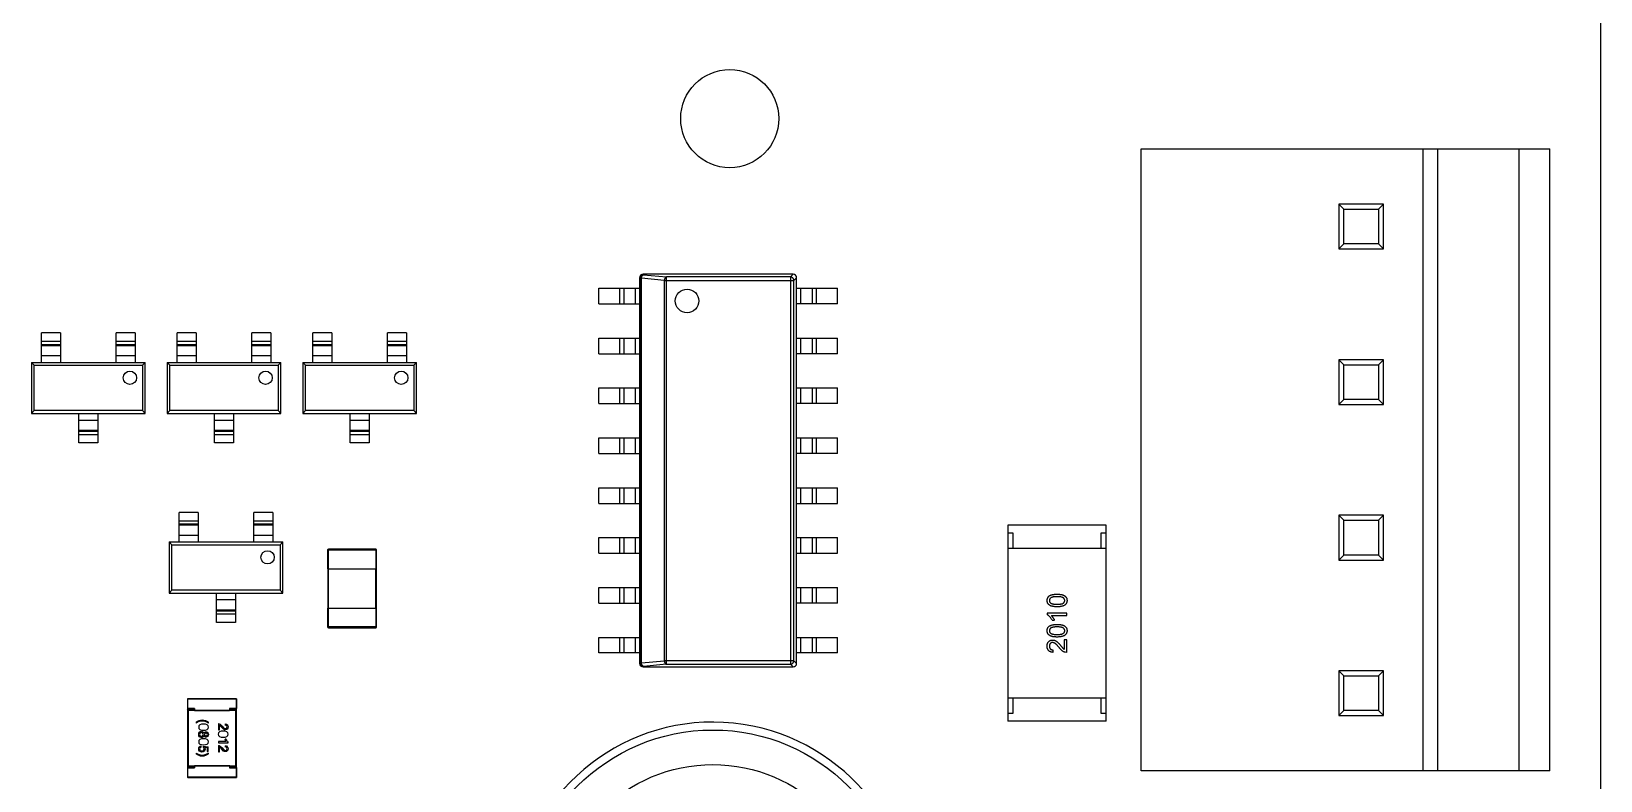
# Model space of a CAD drawing. Header units: inches. Extents: x 1.24 to 10.48, y 2 to 7.32.
# Drawn here: x 8.903 to 10.476, y 3.225 to 3.976 of the extents above; entities that cross this region are included whole.
import ezdxf

# ---------------------------------------------------------------- set-up
doc = ezdxf.new("R2010")
doc.units = ezdxf.units.IN
doc.header["$LTSCALE"] = 0.605
doc.header["$MEASUREMENT"] = 0
doc.layers.get('0').update_dxf_attribs({"linetype": 'CONTINUOUS'})

msp = doc.modelspace()

# ---------------------------------------------------------------- linework, layer by layer
at = {"color": 7, "linetype": 'Continuous'}
for p, q in [((10.4764, 7.3154), (10.4764, 2.1904)), ((10.0159, 3.8581), (10.4254, 3.8581)), ((10.0159, 3.2345), (10.0159, 3.8581)), ((10.2982, 3.8581), (10.2982, 3.2345)), ((10.3944, 3.8581), (10.3944, 3.2345)), ((10.4254, 3.2345), (10.4254, 3.8581)), ((10.2588, 3.8026), (10.214, 3.8026)), ((10.214, 3.8026), (10.219, 3.7976)), ((10.214, 3.8026), (10.214, 3.7577)), ((10.219, 3.7976), (10.2538, 3.7976)), ((10.219, 3.7627), (10.219, 3.7976)), ((10.2538, 3.7976), (10.2588, 3.8026)), ((10.2538, 3.7976), (10.2538, 3.7627)), ((10.2588, 3.7577), (10.2588, 3.8026)), ((10.214, 3.7577), (10.219, 3.7627)), ((10.2538, 3.7627), (10.219, 3.7627)), ((10.2538, 3.7627), (10.2588, 3.7577)), ((10.214, 3.7577), (10.2588, 3.7577)), ((9.513, 3.7289), (9.513, 3.3423)), ((9.6669, 3.7324), (9.5165, 3.7324)), ((9.6704, 3.3423), (9.6704, 3.7289)), ((9.472, 3.7184), (9.513, 3.7184)), ((9.472, 3.7027), (9.472, 3.7184)), ((9.4972, 3.7184), (9.4972, 3.7027)), ((9.6704, 3.7184), (9.7114, 3.7184)), ((9.6862, 3.7027), (9.6862, 3.7184)), ((9.7114, 3.7027), (9.7114, 3.7184)), ((9.472, 3.7027), (9.513, 3.7027)), ((9.7114, 3.7027), (9.6704, 3.7027)), ((8.9324, 3.6735), (8.9135, 3.6735)), ((8.9135, 3.644), (8.9135, 3.6735)), ((8.9324, 3.6735), (8.9324, 3.644)), ((9.0072, 3.6735), (8.9883, 3.6735)), ((8.9883, 3.644), (8.9883, 3.6735)), ((9.0072, 3.6735), (9.0072, 3.644)), ((9.0684, 3.6735), (9.0495, 3.6735)), ((9.0495, 3.644), (9.0495, 3.6735)), ((9.0684, 3.6735), (9.0684, 3.644)), ((9.1432, 3.6735), (9.1243, 3.6735)), ((9.1243, 3.644), (9.1243, 3.6735)), ((9.1432, 3.6735), (9.1432, 3.644)), ((9.2044, 3.6735), (9.1855, 3.6735)), ((9.1855, 3.644), (9.1855, 3.6735)), ((9.2044, 3.6735), (9.2044, 3.644)), ((9.2792, 3.6735), (9.2603, 3.6735)), ((9.2603, 3.644), (9.2603, 3.6735)), ((9.2792, 3.6735), (9.2792, 3.644)), ((9.472, 3.6684), (9.513, 3.6684)), ((9.472, 3.6527), (9.472, 3.6684)), ((9.4972, 3.6684), (9.4972, 3.6527)), ((9.6704, 3.6684), (9.7114, 3.6684)), ((9.6862, 3.6527), (9.6862, 3.6684)), ((9.7114, 3.6527), (9.7114, 3.6684)), ((9.472, 3.6527), (9.513, 3.6527)), ((9.7114, 3.6527), (9.6704, 3.6527)), ((8.9033, 3.644), (9.0175, 3.644)), ((8.9033, 3.644), (8.9062, 3.6411)), ((8.9033, 3.644), (8.9033, 3.5928)), ((8.9062, 3.6411), (9.0146, 3.6411)), ((8.9062, 3.5957), (8.9062, 3.6411)), ((9.0146, 3.6411), (9.0175, 3.644)), ((9.0146, 3.6411), (9.0146, 3.5957)), ((9.0175, 3.5928), (9.0175, 3.644)), ((9.0393, 3.644), (9.1535, 3.644)), ((9.0393, 3.644), (9.0422, 3.6411)), ((9.0393, 3.644), (9.0393, 3.5928)), ((9.0422, 3.6411), (9.1506, 3.6411)), ((9.0422, 3.5957), (9.0422, 3.6411)), ((9.1506, 3.6411), (9.1535, 3.644)), ((9.1506, 3.6411), (9.1506, 3.5957)), ((9.1535, 3.5928), (9.1535, 3.644)), ((9.1753, 3.644), (9.2895, 3.644)), ((9.1753, 3.644), (9.1782, 3.6411)), ((9.1753, 3.644), (9.1753, 3.5928)), ((9.1782, 3.6411), (9.2866, 3.6411)), ((9.1782, 3.5957), (9.1782, 3.6411)), ((9.2866, 3.6411), (9.2895, 3.644)), ((9.2866, 3.6411), (9.2866, 3.5957)), ((9.2895, 3.5928), (9.2895, 3.644)), ((10.2588, 3.6467), (10.214, 3.6467)), ((10.219, 3.6417), (10.214, 3.6467)), ((10.214, 3.6467), (10.214, 3.6018)), ((10.219, 3.6417), (10.2538, 3.6417)), ((10.219, 3.6068), (10.219, 3.6417)), ((10.2588, 3.6467), (10.2538, 3.6417)), ((10.2538, 3.6417), (10.2538, 3.6068)), ((10.2588, 3.6018), (10.2588, 3.6467)), ((9.472, 3.6184), (9.513, 3.6184)), ((9.472, 3.6027), (9.472, 3.6184)), ((9.4972, 3.6184), (9.4972, 3.6027)), ((9.6704, 3.6184), (9.7114, 3.6184)), ((9.6862, 3.6027), (9.6862, 3.6184)), ((9.7114, 3.6027), (9.7114, 3.6184)), ((9.472, 3.6027), (9.513, 3.6027)), ((9.7114, 3.6027), (9.6704, 3.6027)), ((10.219, 3.6068), (10.214, 3.6018)), ((10.2538, 3.6068), (10.219, 3.6068)), ((10.2588, 3.6018), (10.2538, 3.6068)), ((8.9033, 3.5928), (8.9062, 3.5957)), ((8.9033, 3.5928), (9.0175, 3.5928)), ((9.0146, 3.5957), (8.9062, 3.5957)), ((8.9509, 3.5633), (8.9509, 3.5928)), ((8.9698, 3.5928), (8.9698, 3.5633)), ((9.0146, 3.5957), (9.0175, 3.5928)), ((9.0393, 3.5928), (9.0422, 3.5957)), ((9.0393, 3.5928), (9.1535, 3.5928)), ((9.1506, 3.5957), (9.0422, 3.5957)), ((9.0869, 3.5633), (9.0869, 3.5928)), ((9.1058, 3.5928), (9.1058, 3.5633)), ((9.1506, 3.5957), (9.1535, 3.5928)), ((9.1753, 3.5928), (9.1782, 3.5957)), ((9.1753, 3.5928), (9.2895, 3.5928)), ((9.2866, 3.5957), (9.1782, 3.5957)), ((9.2229, 3.5633), (9.2229, 3.5928)), ((9.2418, 3.5928), (9.2418, 3.5633)), ((9.2866, 3.5957), (9.2895, 3.5928)), ((10.214, 3.6018), (10.2588, 3.6018)), ((8.9698, 3.5633), (8.9509, 3.5633)), ((9.1058, 3.5633), (9.0869, 3.5633)), ((9.2418, 3.5633), (9.2229, 3.5633)), ((9.472, 3.5684), (9.513, 3.5684)), ((9.472, 3.5527), (9.472, 3.5684)), ((9.4972, 3.5684), (9.4972, 3.5527)), ((9.6704, 3.5684), (9.7114, 3.5684)), ((9.6862, 3.5527), (9.6862, 3.5684)), ((9.7114, 3.5527), (9.7114, 3.5684)), ((9.472, 3.5527), (9.513, 3.5527)), ((9.7114, 3.5527), (9.6704, 3.5527)), ((9.472, 3.5184), (9.513, 3.5184)), ((9.472, 3.5027), (9.472, 3.5184)), ((9.4972, 3.5184), (9.4972, 3.5027)), ((9.6704, 3.5184), (9.7114, 3.5184)), ((9.6862, 3.5027), (9.6862, 3.5184)), ((9.7114, 3.5027), (9.7114, 3.5184)), ((9.0704, 3.4935), (9.0515, 3.4935)), ((9.0515, 3.464), (9.0515, 3.4935)), ((9.0704, 3.4935), (9.0704, 3.464)), ((9.1452, 3.4935), (9.1263, 3.4935)), ((9.1263, 3.464), (9.1263, 3.4935)), ((9.1452, 3.4935), (9.1452, 3.464)), ((9.472, 3.5027), (9.513, 3.5027)), ((9.6704, 3.5027), (9.7114, 3.5027)), ((9.9806, 3.481), (9.8822, 3.481)), ((9.8822, 3.481), (9.8822, 3.2842)), ((9.9806, 3.2842), (9.9806, 3.481)), ((10.2588, 3.4908), (10.214, 3.4908)), ((10.219, 3.4858), (10.214, 3.4908)), ((10.214, 3.4908), (10.214, 3.4459)), ((10.219, 3.4858), (10.2538, 3.4858)), ((10.219, 3.4509), (10.219, 3.4858)), ((10.2588, 3.4908), (10.2538, 3.4858)), ((10.2538, 3.4858), (10.2538, 3.4509)), ((10.2588, 3.4459), (10.2588, 3.4908)), ((9.0413, 3.464), (9.1555, 3.464)), ((9.0413, 3.464), (9.0442, 3.4611)), ((9.0413, 3.464), (9.0413, 3.4128)), ((9.0442, 3.4611), (9.1526, 3.4611)), ((9.0442, 3.4157), (9.0442, 3.4611)), ((9.1526, 3.4611), (9.1555, 3.464)), ((9.1526, 3.4611), (9.1526, 3.4157)), ((9.1555, 3.4128), (9.1555, 3.464)), ((9.472, 3.4684), (9.513, 3.4684)), ((9.472, 3.4527), (9.472, 3.4684)), ((9.4972, 3.4684), (9.4972, 3.4527)), ((9.6704, 3.4684), (9.7114, 3.4684)), ((9.6862, 3.4527), (9.6862, 3.4684)), ((9.7114, 3.4527), (9.7114, 3.4684)), ((9.8822, 3.4732), (9.8871, 3.4732)), ((9.8871, 3.4732), (9.8871, 3.4574)), ((9.9757, 3.4732), (9.9806, 3.4732)), ((9.9757, 3.4574), (9.9757, 3.4732)), ((9.2002, 3.456), (9.2002, 3.4371)), ((9.2486, 3.4568), (9.201, 3.4568)), ((9.2494, 3.4371), (9.2494, 3.456)), ((9.472, 3.4527), (9.513, 3.4527)), ((9.6704, 3.4527), (9.7114, 3.4527)), ((9.9806, 3.4574), (9.8822, 3.4574)), ((10.219, 3.4509), (10.214, 3.4459)), ((10.214, 3.4459), (10.2588, 3.4459)), ((10.2538, 3.4509), (10.219, 3.4509)), ((10.2588, 3.4459), (10.2538, 3.4509)), ((9.2002, 3.4371), (9.2494, 3.4371)), ((9.2004, 3.4371), (9.2004, 3.3977)), ((9.2492, 3.3977), (9.2492, 3.4371)), ((9.0413, 3.4128), (9.0442, 3.4157)), ((9.1526, 3.4157), (9.0442, 3.4157)), ((9.1526, 3.4157), (9.1555, 3.4128)), ((9.472, 3.4184), (9.513, 3.4184)), ((9.472, 3.4027), (9.472, 3.4184)), ((9.4972, 3.4184), (9.4972, 3.4027)), ((9.6704, 3.4184), (9.7114, 3.4184)), ((9.6862, 3.4027), (9.6862, 3.4184)), ((9.7114, 3.4027), (9.7114, 3.4184)), ((9.0413, 3.4128), (9.1555, 3.4128)), ((9.0889, 3.3833), (9.0889, 3.4128)), ((9.1078, 3.4128), (9.1078, 3.3833)), ((9.472, 3.4027), (9.513, 3.4027)), ((9.7114, 3.4027), (9.6704, 3.4027)), ((9.1078, 3.3833), (9.0889, 3.3833)), ((9.2002, 3.3977), (9.2494, 3.3977)), ((9.2002, 3.3977), (9.2002, 3.3788)), ((9.2494, 3.3788), (9.2494, 3.3977)), ((9.9412, 3.3927), (9.9215, 3.3927)), ((9.9215, 3.3927), (9.9215, 3.3911)), ((9.9259, 3.3902), (9.9412, 3.3902)), ((9.9265, 3.3856), (9.9288, 3.3856)), ((9.9412, 3.3902), (9.9412, 3.3927)), ((9.201, 3.378), (9.2486, 3.378)), ((9.472, 3.3684), (9.513, 3.3684)), ((9.472, 3.3527), (9.472, 3.3684)), ((9.4972, 3.3684), (9.4972, 3.3527)), ((9.6704, 3.3684), (9.7114, 3.3684)), ((9.6862, 3.3527), (9.6862, 3.3684)), ((9.7114, 3.3527), (9.7114, 3.3684)), ((9.513, 3.3527), (9.472, 3.3527)), ((9.7114, 3.3527), (9.6704, 3.3527)), ((9.9273, 3.3559), (9.9271, 3.3533)), ((9.9412, 3.366), (9.9387, 3.366)), ((9.9387, 3.366), (9.9387, 3.3563)), ((9.9412, 3.3531), (9.9395, 3.3534)), ((9.9412, 3.3531), (9.9412, 3.366)), ((9.5165, 3.3387), (9.6669, 3.3387)), ((10.2588, 3.3349), (10.214, 3.3349)), ((10.219, 3.3299), (10.214, 3.3349)), ((10.214, 3.3349), (10.214, 3.29)), ((10.219, 3.3299), (10.2538, 3.3299)), ((10.219, 3.295), (10.219, 3.3299)), ((10.2588, 3.3349), (10.2538, 3.3299)), ((10.2538, 3.3299), (10.2538, 3.295)), ((10.2588, 3.29), (10.2588, 3.3349)), ((9.0598, 3.3066), (9.0598, 3.2282)), ((9.1088, 3.3068), (9.06, 3.3068)), ((9.109, 3.2282), (9.109, 3.3066)), ((9.8822, 3.3078), (9.9806, 3.3078)), ((9.8871, 3.3078), (9.8871, 3.2921)), ((9.9757, 3.2921), (9.9757, 3.3078)), ((9.0667, 3.296), (9.0598, 3.296)), ((9.0606, 3.2952), (9.0598, 3.296)), ((9.06, 3.2969), (9.0667, 3.2969)), ((9.06, 3.296), (9.06, 3.2969)), ((9.1082, 3.2952), (9.0606, 3.2952)), ((9.0606, 3.2952), (9.0606, 3.2397)), ((9.0667, 3.2969), (9.0669, 3.2971)), ((9.0667, 3.2969), (9.0667, 3.2953)), ((9.0669, 3.2952), (9.1019, 3.2952)), ((9.1021, 3.2969), (9.1019, 3.2971)), ((9.1021, 3.2969), (9.1088, 3.2969)), ((9.1021, 3.2953), (9.1021, 3.2969)), ((9.109, 3.296), (9.1021, 3.296)), ((9.1082, 3.2952), (9.109, 3.296)), ((9.1082, 3.2397), (9.1082, 3.2952)), ((9.1088, 3.296), (9.1088, 3.2969)), ((9.8871, 3.2921), (9.8822, 3.2921)), ((9.9806, 3.2921), (9.9757, 3.2921)), ((10.219, 3.295), (10.214, 3.29)), ((10.214, 3.29), (10.2588, 3.29)), ((10.2538, 3.295), (10.219, 3.295)), ((10.2588, 3.29), (10.2538, 3.295)), ((9.0684, 3.2833), (9.0684, 3.2825)), ((9.0756, 3.2711), (9.0747, 3.2725)), ((9.0807, 3.2825), (9.0807, 3.2833)), ((9.0908, 3.2819), (9.0908, 3.2756)), ((9.0908, 3.2756), (9.0919, 3.2756)), ((9.0919, 3.2756), (9.0919, 3.2802)), ((9.0925, 3.2813), (9.0944, 3.2794)), ((9.0959, 3.2762), (9.0938, 3.2785)), ((9.0944, 3.2794), (9.0962, 3.2774)), ((9.0977, 3.2816), (9.0977, 3.2804)), ((9.9806, 3.2842), (9.8822, 3.2842)), ((9.0736, 3.2583), (9.0736, 3.2596)), ((9.0747, 3.2697), (9.0756, 3.2711)), ((9.0756, 3.2592), (9.0805, 3.2588)), ((9.0756, 3.2592), (9.0756, 3.2583)), ((9.0794, 3.2578), (9.0768, 3.258)), ((9.0794, 3.2578), (9.0794, 3.2538)), ((9.0805, 3.2538), (9.0805, 3.2588)), ((9.0982, 3.2639), (9.0908, 3.2639)), ((9.0908, 3.2639), (9.0908, 3.2627)), ((9.0908, 3.2627), (9.1004, 3.2627)), ((9.0908, 3.26), (9.0908, 3.2537)), ((9.0919, 3.2537), (9.0919, 3.2583)), ((9.0925, 3.2594), (9.0944, 3.2575)), ((9.0959, 3.2543), (9.0938, 3.2566)), ((9.0944, 3.2575), (9.0962, 3.2555)), ((9.0987, 3.2662), (9.0977, 3.2662)), ((9.0977, 3.2597), (9.0977, 3.2585)), ((9.1004, 3.2627), (9.1004, 3.2637)), ((9.0684, 3.2523), (9.0684, 3.2515)), ((9.0794, 3.2538), (9.0805, 3.2538)), ((9.0807, 3.2515), (9.0807, 3.2523)), ((9.0908, 3.2537), (9.0919, 3.2537)), ((9.0598, 3.2389), (9.0606, 3.2397)), ((9.0598, 3.2389), (9.0667, 3.2389)), ((9.06, 3.2379), (9.06, 3.2389)), ((9.0667, 3.2379), (9.06, 3.2379)), ((9.06, 3.228), (9.1088, 3.228)), ((9.0606, 3.2397), (9.1082, 3.2397)), ((9.0667, 3.2395), (9.0667, 3.2379)), ((9.0667, 3.2379), (9.0669, 3.2377)), ((9.1019, 3.2396), (9.0669, 3.2396)), ((9.1021, 3.2379), (9.1019, 3.2377)), ((9.1021, 3.2379), (9.1021, 3.2395)), ((9.1021, 3.2389), (9.109, 3.2389)), ((9.1088, 3.2379), (9.1021, 3.2379)), ((9.1082, 3.2397), (9.109, 3.2389)), ((9.1088, 3.2379), (9.1088, 3.2389)), ((10.4254, 3.2345), (10.0159, 3.2345))]:
    msp.add_line(p, q, dxfattribs=at)
at = {"color": 9, "linetype": 'Continuous'}
for p, q in [((10.3133, 3.2345), (10.3133, 3.8581)), ((9.5135, 3.7283), (9.513, 3.7289)), ((9.5135, 3.7283), (9.5149, 3.7283)), ((9.5135, 3.7283), (9.5135, 3.3428)), ((9.5377, 3.7261), (9.5149, 3.7283)), ((9.5149, 3.3428), (9.5149, 3.7283)), ((9.5165, 3.7324), (9.517, 3.7318)), ((9.517, 3.7318), (9.5399, 3.7297)), ((9.6642, 3.7297), (9.5399, 3.7297)), ((9.5399, 3.3415), (9.5399, 3.7297)), ((9.6642, 3.7297), (9.6669, 3.7324)), ((9.6642, 3.7297), (9.6642, 3.3415)), ((9.6704, 3.7289), (9.6677, 3.7261)), ((9.4933, 3.7027), (9.4933, 3.7184)), ((9.509, 3.7027), (9.509, 3.7184)), ((9.5377, 3.7261), (9.6677, 3.7261)), ((9.5377, 3.7261), (9.5377, 3.345)), ((9.6677, 3.345), (9.6677, 3.7261)), ((9.6744, 3.7184), (9.6744, 3.7027)), ((9.6901, 3.7184), (9.6901, 3.7027)), ((9.4933, 3.6527), (9.4933, 3.6684)), ((9.509, 3.6527), (9.509, 3.6684)), ((9.6744, 3.6684), (9.6744, 3.6527)), ((9.6901, 3.6684), (9.6901, 3.6527)), ((8.9135, 3.6653), (8.9324, 3.6653)), ((8.9324, 3.6617), (8.9135, 3.6617)), ((8.9324, 3.6607), (8.9135, 3.6607)), ((8.9135, 3.6509), (8.9324, 3.6509)), ((8.9883, 3.6653), (9.0072, 3.6653)), ((9.0072, 3.6617), (8.9883, 3.6617)), ((9.0072, 3.6607), (8.9883, 3.6607)), ((8.9883, 3.6509), (9.0072, 3.6509)), ((9.0495, 3.6653), (9.0684, 3.6653)), ((9.0684, 3.6617), (9.0495, 3.6617)), ((9.0684, 3.6607), (9.0495, 3.6607)), ((9.0495, 3.6509), (9.0684, 3.6509)), ((9.1243, 3.6653), (9.1432, 3.6653)), ((9.1432, 3.6617), (9.1243, 3.6617)), ((9.1432, 3.6607), (9.1243, 3.6607)), ((9.1243, 3.6509), (9.1432, 3.6509)), ((9.1855, 3.6653), (9.2044, 3.6653)), ((9.2044, 3.6617), (9.1855, 3.6617)), ((9.2044, 3.6607), (9.1855, 3.6607)), ((9.1855, 3.6509), (9.2044, 3.6509)), ((9.2603, 3.6653), (9.2792, 3.6653)), ((9.2792, 3.6617), (9.2603, 3.6617)), ((9.2792, 3.6607), (9.2603, 3.6607)), ((9.2603, 3.6509), (9.2792, 3.6509)), ((9.4933, 3.6027), (9.4933, 3.6184)), ((9.509, 3.6027), (9.509, 3.6184)), ((9.6744, 3.6184), (9.6744, 3.6027)), ((9.6901, 3.6184), (9.6901, 3.6027)), ((8.9698, 3.5859), (8.9509, 3.5859)), ((8.9509, 3.5761), (8.9698, 3.5761)), ((8.9509, 3.5751), (8.9698, 3.5751)), ((8.9698, 3.5715), (8.9509, 3.5715)), ((9.1058, 3.5859), (9.0869, 3.5859)), ((9.0869, 3.5761), (9.1058, 3.5761)), ((9.0869, 3.5751), (9.1058, 3.5751)), ((9.1058, 3.5715), (9.0869, 3.5715)), ((9.2418, 3.5859), (9.2229, 3.5859)), ((9.2229, 3.5761), (9.2418, 3.5761)), ((9.2229, 3.5751), (9.2418, 3.5751)), ((9.2418, 3.5715), (9.2229, 3.5715)), ((9.4933, 3.5527), (9.4933, 3.5684)), ((9.509, 3.5527), (9.509, 3.5684)), ((9.6744, 3.5684), (9.6744, 3.5527)), ((9.6901, 3.5684), (9.6901, 3.5527)), ((9.4933, 3.5027), (9.4933, 3.5184)), ((9.509, 3.5027), (9.509, 3.5184)), ((9.6744, 3.5184), (9.6744, 3.5027)), ((9.6901, 3.5184), (9.6901, 3.5027)), ((9.0515, 3.4853), (9.0704, 3.4853)), ((9.0704, 3.4817), (9.0515, 3.4817)), ((9.0704, 3.4807), (9.0515, 3.4807)), ((9.1263, 3.4853), (9.1452, 3.4853)), ((9.1452, 3.4817), (9.1263, 3.4817)), ((9.1452, 3.4807), (9.1263, 3.4807)), ((9.0515, 3.4709), (9.0704, 3.4709)), ((9.1263, 3.4709), (9.1452, 3.4709)), ((9.4933, 3.4527), (9.4933, 3.4684)), ((9.509, 3.4527), (9.509, 3.4684)), ((9.6744, 3.4684), (9.6744, 3.4527)), ((9.6901, 3.4684), (9.6901, 3.4527)), ((9.2002, 3.456), (9.2494, 3.456)), ((9.201, 3.4371), (9.201, 3.4568)), ((9.2486, 3.4568), (9.2486, 3.4371)), ((9.2012, 3.3977), (9.2012, 3.4371)), ((9.2484, 3.4371), (9.2484, 3.3977)), ((9.4933, 3.4027), (9.4933, 3.4184)), ((9.509, 3.4027), (9.509, 3.4184)), ((9.6744, 3.4184), (9.6744, 3.4027)), ((9.6901, 3.4184), (9.6901, 3.4027)), ((9.1078, 3.4059), (9.0889, 3.4059)), ((9.0889, 3.3961), (9.1078, 3.3961)), ((9.0889, 3.3951), (9.1078, 3.3951)), ((9.1078, 3.3915), (9.0889, 3.3915)), ((9.201, 3.378), (9.201, 3.3977)), ((9.2486, 3.3977), (9.2486, 3.378)), ((9.2494, 3.3788), (9.2002, 3.3788)), ((9.4933, 3.3527), (9.4933, 3.3684)), ((9.509, 3.3527), (9.509, 3.3684)), ((9.6744, 3.3684), (9.6744, 3.3527)), ((9.6901, 3.3684), (9.6901, 3.3527)), ((9.513, 3.3422), (9.5135, 3.3428)), ((9.5149, 3.3428), (9.5135, 3.3428)), ((9.5149, 3.3428), (9.5377, 3.345)), ((9.517, 3.3393), (9.5165, 3.3387)), ((9.5399, 3.3415), (9.517, 3.3393)), ((9.6677, 3.345), (9.5377, 3.345)), ((9.5399, 3.3415), (9.6642, 3.3415)), ((9.6669, 3.3387), (9.6642, 3.3415)), ((9.6677, 3.345), (9.6704, 3.3422)), ((9.0598, 3.3066), (9.109, 3.3066)), ((9.06, 3.2969), (9.06, 3.3068)), ((9.1088, 3.3068), (9.1088, 3.2969)), ((9.0669, 3.2971), (9.0598, 3.2971)), ((9.0669, 3.2952), (9.0669, 3.2971)), ((9.109, 3.2971), (9.1019, 3.2971)), ((9.1019, 3.2971), (9.1019, 3.2952)), ((9.0598, 3.2377), (9.0669, 3.2377)), ((9.109, 3.2282), (9.0598, 3.2282)), ((9.06, 3.228), (9.06, 3.2379)), ((9.0669, 3.2377), (9.0669, 3.2396)), ((9.1019, 3.2396), (9.1019, 3.2377)), ((9.1019, 3.2377), (9.109, 3.2377)), ((9.1088, 3.2379), (9.1088, 3.228))]:
    msp.add_line(p, q, dxfattribs=at)
at = {"color": 7, "linetype": 'Continuous'}
for centre, radius in [((9.6034, 3.8884), 0.0492), ((9.5606, 3.7056), 0.0118), ((9.0021, 3.6286), 0.00665), ((9.1381, 3.6286), 0.00665), ((9.2741, 3.6286), 0.00665), ((9.1401, 3.4486), 0.00665), ((9.5864, 3.0834), 0.1575)]:
    msp.add_circle(centre, radius, dxfattribs=at)
at = {"color": 9, "linetype": 'Continuous'}
msp.add_circle((9.5864, 3.0834), 0.1921, dxfattribs=at)
at = {"color": 7, "linetype": 'Continuous'}
for centre, radius, start, end in [((9.5165, 3.7289), 0.00354, 90, 180), ((9.6669, 3.7289), 0.00354, 0, 90), ((9.201, 3.456), 0.000787, 90, 180), ((9.2486, 3.456), 0.000787, 0, 90), ((9.201, 3.3788), 0.000787, 180, 270), ((9.2486, 3.3788), 0.000787, 270, 0), ((9.5165, 3.3423), 0.00354, 180, 270), ((9.6669, 3.3423), 0.00354, 270, 0), ((9.06, 3.3066), 0.000197, 90, 180), ((9.1088, 3.3066), 0.000197, 0, 90), ((9.06, 3.2971), 0.000197, 180, 270), ((9.1088, 3.2971), 0.000197, 270, 0), ((9.5864, 3.0834), 0.2, 186.2337, 173.7663), ((9.06, 3.2377), 0.000197, 90, 180), ((9.06, 3.2282), 0.000197, 180, 270), ((9.1088, 3.2377), 0.000197, 0, 90), ((9.1088, 3.2282), 0.000197, 270, 0)]:
    msp.add_arc(centre, radius, start, end, dxfattribs=at)
for centre, start_param, end_param in [((9.0669, 3.2953), -3.141593, -1.570796), ((9.1019, 3.2953), -1.570796, 0), ((9.0669, 3.2395), 1.570796, 3.141593), ((9.1019, 3.2395), 0, 1.570796)]:
    msp.add_ellipse(centre, major_axis=(0.000197, 0), ratio=0.769231, start_param=start_param, end_param=end_param, dxfattribs=at)
at = {"color": 9, "linetype": 'Continuous'}
for points, knots in [([(9.517, 3.7318), (9.5169, 3.7318), (9.5168, 3.7318), (9.5165, 3.7318), (9.5163, 3.7318), (9.516, 3.7317), (9.5158, 3.7316), (9.5155, 3.7315), (9.5153, 3.7314), (9.5151, 3.7312), (9.5148, 3.731), (9.5146, 3.7308), (9.5143, 3.7305), (9.5141, 3.7303), (9.514, 3.73), (9.5139, 3.7298), (9.5138, 3.7296), (9.5137, 3.7293), (9.5136, 3.7291), (9.5136, 3.7288), (9.5135, 3.7286), (9.5135, 3.7284), (9.5135, 3.7283)], [0, 0, 0, 0, 0.062251, 0.093419, 0.124607, 0.187028, 0.249522, 0.280803, 0.312097, 0.374703, 0.437343, 0.5, 0.562657, 0.625297, 0.687903, 0.719197, 0.750478, 0.812972, 0.875393, 0.906581, 0.937749, 1, 1, 1, 1]), ([(9.5149, 3.7283), (9.5149, 3.7284), (9.5149, 3.7287), (9.5149, 3.729), (9.515, 3.7293), (9.5151, 3.7296), (9.5152, 3.7299), (9.5153, 3.7302), (9.5154, 3.7305), (9.5156, 3.7307), (9.5157, 3.7309), (9.5159, 3.7311), (9.5161, 3.7313), (9.5162, 3.7315), (9.5164, 3.7316), (9.5166, 3.7317), (9.5168, 3.7318), (9.5169, 3.7318), (9.517, 3.7318), (9.517, 3.7318)], [0, 0, 0, 0, 0.073792, 0.147445, 0.220568, 0.292785, 0.363735, 0.433082, 0.500523, 0.565794, 0.628684, 0.689041, 0.746785, 0.80192, 0.854545, 0.904865, 0.953198, 0.976765, 1, 1, 1, 1]), ([(9.5399, 3.7297), (9.5399, 3.7296), (9.5398, 3.7296), (9.5397, 3.7296), (9.5396, 3.7296), (9.5395, 3.7295), (9.5393, 3.7294), (9.5391, 3.7293), (9.5389, 3.7291), (9.5388, 3.7289), (9.5386, 3.7287), (9.5385, 3.7285), (9.5383, 3.7283), (9.5382, 3.728), (9.5381, 3.7277), (9.538, 3.7274), (9.5379, 3.7271), (9.5378, 3.7268), (9.5378, 3.7265), (9.5378, 3.7262), (9.5377, 3.7261)], [0, 0, 0, 0, 0.023234, 0.046802, 0.070758, 0.09516, 0.145479, 0.198102, 0.253236, 0.310978, 0.371334, 0.434222, 0.499491, 0.56693, 0.636275, 0.707223, 0.779438, 0.852559, 0.92621, 1, 1, 1, 1]), ([(9.6677, 3.7261), (9.6677, 3.7262), (9.6677, 3.7264), (9.6676, 3.7266), (9.6676, 3.7269), (9.6675, 3.7271), (9.6674, 3.7274), (9.6673, 3.7276), (9.6672, 3.7278), (9.6671, 3.7281), (9.6669, 3.7284), (9.6666, 3.7286), (9.6664, 3.7288), (9.6661, 3.729), (9.6659, 3.7292), (9.6657, 3.7293), (9.6654, 3.7294), (9.6652, 3.7295), (9.6649, 3.7296), (9.6647, 3.7296), (9.6644, 3.7296), (9.6643, 3.7297), (9.6642, 3.7297)], [0, 0, 0, 0, 0.062251, 0.093419, 0.124607, 0.187028, 0.249522, 0.280803, 0.312097, 0.374703, 0.437343, 0.5, 0.562657, 0.625297, 0.687903, 0.719197, 0.750478, 0.812972, 0.875393, 0.906581, 0.937749, 1, 1, 1, 1]), ([(9.5135, 3.3428), (9.5135, 3.3427), (9.5135, 3.3425), (9.5136, 3.3423), (9.5136, 3.3421), (9.5137, 3.3418), (9.5138, 3.3415), (9.5139, 3.3413), (9.514, 3.3411), (9.5141, 3.3409), (9.5143, 3.3406), (9.5146, 3.3403), (9.5148, 3.3401), (9.5151, 3.3399), (9.5153, 3.3397), (9.5155, 3.3396), (9.5158, 3.3395), (9.516, 3.3394), (9.5163, 3.3394), (9.5165, 3.3393), (9.5168, 3.3393), (9.5169, 3.3393), (9.517, 3.3393)], [0, 0, 0, 0, 0.062251, 0.093419, 0.124607, 0.187028, 0.249522, 0.280803, 0.312097, 0.374703, 0.437343, 0.5, 0.562657, 0.625297, 0.687903, 0.719198, 0.750478, 0.812973, 0.875393, 0.906581, 0.93775, 1, 1, 1, 1]), ([(9.517, 3.3393), (9.517, 3.3393), (9.5169, 3.3393), (9.5168, 3.3393), (9.5166, 3.3394), (9.5164, 3.3395), (9.5162, 3.3396), (9.5161, 3.3398), (9.5159, 3.34), (9.5157, 3.3402), (9.5156, 3.3404), (9.5154, 3.3407), (9.5153, 3.3409), (9.5152, 3.3412), (9.5151, 3.3415), (9.515, 3.3418), (9.5149, 3.3421), (9.5149, 3.3425), (9.5149, 3.3427), (9.5149, 3.3428)], [0, 0, 0, 0, 0.023235, 0.046802, 0.095135, 0.145455, 0.19808, 0.253215, 0.310959, 0.371316, 0.434206, 0.499477, 0.566918, 0.636265, 0.707215, 0.779432, 0.852555, 0.926208, 1, 1, 1, 1]), ([(9.5377, 3.345), (9.5378, 3.3449), (9.5378, 3.3447), (9.5378, 3.3443), (9.5379, 3.344), (9.538, 3.3437), (9.5381, 3.3434), (9.5382, 3.3431), (9.5383, 3.3429), (9.5385, 3.3426), (9.5386, 3.3424), (9.5388, 3.3422), (9.5389, 3.342), (9.5391, 3.3418), (9.5393, 3.3417), (9.5395, 3.3416), (9.5396, 3.3416), (9.5397, 3.3415), (9.5398, 3.3415), (9.5399, 3.3415), (9.5399, 3.3415)], [0, 0, 0, 0, 0.07379, 0.147441, 0.220562, 0.292777, 0.363725, 0.43307, 0.500509, 0.565778, 0.628666, 0.689022, 0.746764, 0.801898, 0.854521, 0.90484, 0.929242, 0.953198, 0.976766, 1, 1, 1, 1]), ([(9.6642, 3.3415), (9.6643, 3.3415), (9.6644, 3.3415), (9.6647, 3.3415), (9.6649, 3.3416), (9.6652, 3.3416), (9.6654, 3.3417), (9.6657, 3.3418), (9.6659, 3.3419), (9.6661, 3.3421), (9.6664, 3.3423), (9.6666, 3.3425), (9.6669, 3.3428), (9.6671, 3.343), (9.6672, 3.3433), (9.6673, 3.3435), (9.6674, 3.3437), (9.6675, 3.344), (9.6676, 3.3443), (9.6676, 3.3445), (9.6677, 3.3447), (9.6677, 3.3449), (9.6677, 3.345)], [0, 0, 0, 0, 0.062251, 0.093419, 0.124607, 0.187028, 0.249522, 0.280803, 0.312097, 0.374703, 0.437343, 0.5, 0.562657, 0.625297, 0.687903, 0.719197, 0.750478, 0.812972, 0.875393, 0.906581, 0.937749, 1, 1, 1, 1])]:
    msp.add_open_spline(points, degree=3, knots=knots, dxfattribs=at)
at = {"color": 7, "linetype": 'Continuous'}
for points, knots in [([(9.9215, 3.4053), (9.9215, 3.4056), (9.9216, 3.4061), (9.9217, 3.4068), (9.9219, 3.4075), (9.9222, 3.4081), (9.9225, 3.4087), (9.9229, 3.4092), (9.9234, 3.4097), (9.924, 3.4101), (9.9246, 3.4104), (9.9253, 3.4107), (9.9261, 3.411), (9.9268, 3.4112), (9.9274, 3.4113), (9.9278, 3.4114), (9.9284, 3.4115), (9.9289, 3.4115), (9.9295, 3.4116), (9.9301, 3.4116), (9.9308, 3.4116), (9.9313, 3.4116), (9.9315, 3.4116)], [0, 0, 0, 0, 0.056725, 0.111439, 0.164371, 0.21644, 0.267394, 0.317343, 0.367257, 0.418163, 0.471358, 0.52792, 0.588017, 0.652172, 0.686383, 0.72325, 0.762597, 0.804726, 0.849443, 0.896709, 0.946889, 1, 1, 1, 1]), ([(9.9315, 3.399), (9.9312, 3.399), (9.9307, 3.399), (9.9299, 3.3991), (9.9291, 3.3991), (9.9284, 3.3992), (9.9277, 3.3993), (9.9271, 3.3994), (9.9265, 3.3996), (9.9259, 3.3997), (9.9254, 3.3999), (9.9249, 3.4001), (9.9244, 3.4004), (9.924, 3.4006), (9.9236, 3.4009), (9.9232, 3.4012), (9.9229, 3.4015), (9.9226, 3.4018), (9.9224, 3.4022), (9.9221, 3.4026), (9.9219, 3.403), (9.9218, 3.4034), (9.9217, 3.4039), (9.9216, 3.4043), (9.9215, 3.4048), (9.9215, 3.4052), (9.9215, 3.4053)], [0, 0, 0, 0, 0.063113, 0.123612, 0.18097, 0.235256, 0.287095, 0.336024, 0.382374, 0.426325, 0.468201, 0.508239, 0.546617, 0.583488, 0.619002, 0.65359, 0.687163, 0.720428, 0.753235, 0.786265, 0.819508, 0.853548, 0.888311, 0.923997, 0.961351, 1, 1, 1, 1]), ([(9.9315, 3.4091), (9.9311, 3.4091), (9.9304, 3.4091), (9.9294, 3.4091), (9.9285, 3.409), (9.9277, 3.4089), (9.9269, 3.4087), (9.9263, 3.4085), (9.9258, 3.4083), (9.9253, 3.4081), (9.925, 3.4078), (9.9247, 3.4075), (9.9244, 3.4072), (9.9242, 3.4068), (9.924, 3.4065), (9.9239, 3.4061), (9.9238, 3.4057), (9.9238, 3.4054), (9.9238, 3.4053)], [0, 0, 0, 0, 0.115634, 0.221551, 0.317061, 0.403168, 0.480202, 0.547673, 0.607062, 0.658681, 0.705753, 0.75012, 0.792591, 0.833879, 0.874776, 0.915623, 0.956879, 1, 1, 1, 1]), ([(9.9238, 3.4053), (9.9238, 3.4052), (9.9238, 3.4049), (9.9239, 3.4045), (9.924, 3.4042), (9.9241, 3.4038), (9.9243, 3.4035), (9.9246, 3.4032), (9.9248, 3.4029), (9.9251, 3.4028), (9.9252, 3.4027)], [0, 0, 0, 0, 0.127665, 0.251739, 0.372753, 0.492147, 0.61407, 0.737197, 0.865607, 1, 1, 1, 1]), ([(9.9252, 3.4027), (9.9253, 3.4026), (9.9256, 3.4024), (9.9262, 3.4022), (9.9269, 3.402), (9.9276, 3.4018), (9.9285, 3.4017), (9.9294, 3.4016), (9.9304, 3.4016), (9.9311, 3.4016), (9.9315, 3.4015)], [0, 0, 0, 0, 0.083888, 0.177154, 0.282514, 0.3994, 0.529491, 0.672802, 0.829536, 1, 1, 1, 1]), ([(9.9315, 3.4116), (9.9318, 3.4116), (9.9323, 3.4116), (9.9331, 3.4116), (9.9339, 3.4115), (9.9346, 3.4115), (9.9353, 3.4114), (9.9359, 3.4113), (9.9366, 3.4111), (9.9371, 3.411), (9.9376, 3.4108), (9.9381, 3.4106), (9.9386, 3.4103), (9.939, 3.4101), (9.9394, 3.4098), (9.9398, 3.4095), (9.9401, 3.4092), (9.9404, 3.4089), (9.9406, 3.4085), (9.9409, 3.4081), (9.9411, 3.4077), (9.9412, 3.4073), (9.9413, 3.4068), (9.9414, 3.4063), (9.9415, 3.4058), (9.9415, 3.4055), (9.9415, 3.4053)], [0, 0, 0, 0, 0.062872, 0.122832, 0.17965, 0.233952, 0.285542, 0.334512, 0.380903, 0.424808, 0.466441, 0.506514, 0.545055, 0.581854, 0.61747, 0.652087, 0.685899, 0.719192, 0.752198, 0.785256, 0.818671, 0.852838, 0.88763, 0.923638, 0.961023, 1, 1, 1, 1]), ([(9.9392, 3.4053), (9.9392, 3.4055), (9.9392, 3.4057), (9.9391, 3.4061), (9.939, 3.4065), (9.9388, 3.4068), (9.9386, 3.4071), (9.9384, 3.4075), (9.9381, 3.4078), (9.9377, 3.408), (9.9373, 3.4083), (9.9368, 3.4085), (9.9361, 3.4087), (9.9354, 3.4089), (9.9346, 3.409), (9.9336, 3.4091), (9.9326, 3.4091), (9.9319, 3.4091), (9.9315, 3.4091)], [0, 0, 0, 0, 0.040782, 0.08087, 0.120268, 0.160187, 0.20046, 0.242265, 0.286459, 0.332952, 0.384431, 0.443389, 0.511681, 0.58902, 0.676245, 0.773705, 0.881568, 1, 1, 1, 1]), ([(9.9315, 3.4015), (9.9319, 3.4016), (9.9326, 3.4016), (9.9336, 3.4016), (9.9346, 3.4017), (9.9354, 3.4018), (9.9361, 3.402), (9.9368, 3.4021), (9.9373, 3.4024), (9.9377, 3.4026), (9.9381, 3.4029), (9.9384, 3.4032), (9.9386, 3.4035), (9.9388, 3.4039), (9.939, 3.4042), (9.9391, 3.4046), (9.9392, 3.4049), (9.9392, 3.4052), (9.9392, 3.4053)], [0, 0, 0, 0, 0.118406, 0.226654, 0.324092, 0.411705, 0.489026, 0.556909, 0.616233, 0.667349, 0.713512, 0.757697, 0.799493, 0.839976, 0.879886, 0.919149, 0.959227, 1, 1, 1, 1]), ([(9.9396, 3.4009), (9.9394, 3.4008), (9.9389, 3.4005), (9.9381, 3.4001), (9.9372, 3.3997), (9.9363, 3.3995), (9.9352, 3.3993), (9.9341, 3.3991), (9.9328, 3.399), (9.932, 3.399), (9.9315, 3.399)], [0, 0, 0, 0, 0.097421, 0.200886, 0.311172, 0.429798, 0.55774, 0.694715, 0.84213, 1, 1, 1, 1]), ([(9.9415, 3.4053), (9.9415, 3.4051), (9.9415, 3.4047), (9.9414, 3.404), (9.9412, 3.4034), (9.941, 3.4028), (9.9407, 3.4023), (9.9404, 3.4018), (9.94, 3.4013), (9.9397, 3.4011), (9.9396, 3.4009)], [0, 0, 0, 0, 0.137903, 0.268873, 0.395178, 0.517089, 0.636743, 0.756222, 0.876628, 1, 1, 1, 1]), ([(9.9265, 3.3856), (9.9263, 3.386), (9.926, 3.3866), (9.9254, 3.3875), (9.9248, 3.3883), (9.9242, 3.389), (9.9235, 3.3897), (9.9229, 3.3903), (9.9222, 3.3907), (9.9218, 3.391), (9.9215, 3.3911)], [0, 0, 0, 0, 0.142657, 0.281169, 0.416977, 0.550852, 0.678364, 0.795032, 0.901998, 1, 1, 1, 1]), ([(9.9259, 3.3902), (9.926, 3.39), (9.9263, 3.3897), (9.9267, 3.3892), (9.9271, 3.3887), (9.9275, 3.388), (9.9279, 3.3874), (9.9283, 3.3868), (9.9286, 3.3862), (9.9287, 3.3858), (9.9288, 3.3856)], [0, 0, 0, 0, 0.111668, 0.232091, 0.362738, 0.501941, 0.641531, 0.771102, 0.890164, 1, 1, 1, 1]), ([(9.9215, 3.375), (9.9215, 3.3753), (9.9216, 3.3758), (9.9217, 3.3765), (9.9219, 3.3772), (9.9222, 3.3778), (9.9225, 3.3784), (9.9229, 3.379), (9.9234, 3.3794), (9.924, 3.3798), (9.9246, 3.3801), (9.9253, 3.3804), (9.9261, 3.3807), (9.9268, 3.3809), (9.9274, 3.381), (9.9278, 3.3811), (9.9284, 3.3812), (9.9289, 3.3812), (9.9295, 3.3813), (9.9301, 3.3813), (9.9308, 3.3814), (9.9313, 3.3814), (9.9315, 3.3814)], [0, 0, 0, 0, 0.056725, 0.111439, 0.164371, 0.21644, 0.267394, 0.317343, 0.367257, 0.418163, 0.471358, 0.52792, 0.588017, 0.652172, 0.686383, 0.72325, 0.762597, 0.804726, 0.849443, 0.896709, 0.946889, 1, 1, 1, 1]), ([(9.9315, 3.3687), (9.9312, 3.3687), (9.9307, 3.3687), (9.9299, 3.3688), (9.9291, 3.3688), (9.9284, 3.3689), (9.9277, 3.369), (9.9271, 3.3691), (9.9265, 3.3693), (9.9259, 3.3694), (9.9254, 3.3696), (9.9249, 3.3698), (9.9244, 3.3701), (9.924, 3.3703), (9.9236, 3.3706), (9.9232, 3.3709), (9.9229, 3.3712), (9.9226, 3.3715), (9.9224, 3.3719), (9.9221, 3.3723), (9.9219, 3.3727), (9.9218, 3.3731), (9.9217, 3.3736), (9.9216, 3.374), (9.9215, 3.3745), (9.9215, 3.3749), (9.9215, 3.375)], [0, 0, 0, 0, 0.063113, 0.123612, 0.18097, 0.235256, 0.287095, 0.336024, 0.382374, 0.426325, 0.468201, 0.508239, 0.546617, 0.583488, 0.619002, 0.65359, 0.687163, 0.720428, 0.753235, 0.786265, 0.819508, 0.853548, 0.888311, 0.923997, 0.961351, 1, 1, 1, 1]), ([(9.9315, 3.3788), (9.9311, 3.3788), (9.9304, 3.3788), (9.9294, 3.3788), (9.9285, 3.3787), (9.9277, 3.3786), (9.9269, 3.3784), (9.9263, 3.3783), (9.9258, 3.378), (9.9253, 3.3778), (9.925, 3.3775), (9.9247, 3.3772), (9.9244, 3.3769), (9.9242, 3.3766), (9.924, 3.3762), (9.9239, 3.3758), (9.9238, 3.3754), (9.9238, 3.3752), (9.9238, 3.375)], [0, 0, 0, 0, 0.115634, 0.221551, 0.317061, 0.403168, 0.480202, 0.547673, 0.607062, 0.658681, 0.705753, 0.75012, 0.792591, 0.833879, 0.874776, 0.915623, 0.956879, 1, 1, 1, 1]), ([(9.9238, 3.375), (9.9238, 3.3749), (9.9238, 3.3746), (9.9239, 3.3743), (9.924, 3.3739), (9.9241, 3.3736), (9.9243, 3.3732), (9.9246, 3.3729), (9.9248, 3.3727), (9.9251, 3.3725), (9.9252, 3.3724)], [0, 0, 0, 0, 0.127665, 0.251739, 0.372753, 0.492147, 0.61407, 0.737197, 0.865607, 1, 1, 1, 1]), ([(9.9252, 3.3724), (9.9253, 3.3723), (9.9256, 3.3721), (9.9262, 3.3719), (9.9269, 3.3717), (9.9276, 3.3715), (9.9285, 3.3714), (9.9294, 3.3713), (9.9304, 3.3713), (9.9311, 3.3713), (9.9315, 3.3713)], [0, 0, 0, 0, 0.083888, 0.177154, 0.282514, 0.3994, 0.529491, 0.672802, 0.829536, 1, 1, 1, 1]), ([(9.9315, 3.3814), (9.9318, 3.3814), (9.9323, 3.3814), (9.9331, 3.3813), (9.9339, 3.3813), (9.9346, 3.3812), (9.9353, 3.3811), (9.9359, 3.381), (9.9366, 3.3808), (9.9371, 3.3807), (9.9376, 3.3805), (9.9381, 3.3803), (9.9386, 3.38), (9.939, 3.3798), (9.9394, 3.3795), (9.9398, 3.3792), (9.9401, 3.3789), (9.9404, 3.3786), (9.9406, 3.3782), (9.9409, 3.3778), (9.9411, 3.3774), (9.9412, 3.377), (9.9413, 3.3765), (9.9414, 3.3761), (9.9415, 3.3756), (9.9415, 3.3752), (9.9415, 3.375)], [0, 0, 0, 0, 0.062872, 0.122832, 0.17965, 0.233952, 0.285542, 0.334512, 0.380903, 0.424808, 0.466441, 0.506514, 0.545055, 0.581854, 0.61747, 0.652087, 0.685899, 0.719192, 0.752198, 0.785256, 0.818671, 0.852838, 0.88763, 0.923638, 0.961023, 1, 1, 1, 1]), ([(9.9392, 3.375), (9.9392, 3.3752), (9.9392, 3.3754), (9.9391, 3.3758), (9.939, 3.3762), (9.9388, 3.3765), (9.9386, 3.3769), (9.9384, 3.3772), (9.9381, 3.3775), (9.9377, 3.3778), (9.9373, 3.378), (9.9368, 3.3782), (9.9361, 3.3784), (9.9354, 3.3786), (9.9346, 3.3787), (9.9336, 3.3788), (9.9326, 3.3788), (9.9319, 3.3788), (9.9315, 3.3788)], [0, 0, 0, 0, 0.040782, 0.08087, 0.120268, 0.160187, 0.20046, 0.242265, 0.286459, 0.332952, 0.384431, 0.443389, 0.511681, 0.58902, 0.676245, 0.773705, 0.881568, 1, 1, 1, 1]), ([(9.9315, 3.3713), (9.9319, 3.3713), (9.9326, 3.3713), (9.9336, 3.3713), (9.9346, 3.3714), (9.9354, 3.3715), (9.9361, 3.3717), (9.9368, 3.3719), (9.9373, 3.3721), (9.9377, 3.3723), (9.9381, 3.3726), (9.9384, 3.3729), (9.9386, 3.3732), (9.9388, 3.3736), (9.939, 3.3739), (9.9391, 3.3743), (9.9392, 3.3747), (9.9392, 3.3749), (9.9392, 3.375)], [0, 0, 0, 0, 0.118406, 0.226654, 0.324092, 0.411705, 0.489026, 0.556909, 0.616233, 0.667349, 0.713512, 0.757697, 0.799493, 0.839976, 0.879886, 0.919149, 0.959227, 1, 1, 1, 1]), ([(9.9396, 3.3707), (9.9394, 3.3705), (9.9389, 3.3702), (9.9381, 3.3698), (9.9372, 3.3695), (9.9363, 3.3692), (9.9352, 3.369), (9.9341, 3.3688), (9.9328, 3.3688), (9.932, 3.3687), (9.9315, 3.3687)], [0, 0, 0, 0, 0.097421, 0.200886, 0.311172, 0.429798, 0.55774, 0.694715, 0.84213, 1, 1, 1, 1]), ([(9.9415, 3.375), (9.9415, 3.3748), (9.9415, 3.3744), (9.9414, 3.3737), (9.9412, 3.3731), (9.941, 3.3725), (9.9407, 3.372), (9.9404, 3.3715), (9.94, 3.3711), (9.9397, 3.3708), (9.9396, 3.3707)], [0, 0, 0, 0, 0.137903, 0.268873, 0.395178, 0.517089, 0.636743, 0.756222, 0.876628, 1, 1, 1, 1]), ([(9.9215, 3.3597), (9.9215, 3.3599), (9.9215, 3.3603), (9.9216, 3.361), (9.9217, 3.3616), (9.9219, 3.3622), (9.9221, 3.3627), (9.9224, 3.3632), (9.9227, 3.3637), (9.9231, 3.3641), (9.9235, 3.3645), (9.9239, 3.3648), (9.9244, 3.3651), (9.9248, 3.3653), (9.9253, 3.3655), (9.9259, 3.3656), (9.9264, 3.3657), (9.9268, 3.3657), (9.927, 3.3657)], [0, 0, 0, 0, 0.074698, 0.145512, 0.213299, 0.278562, 0.342029, 0.404194, 0.465355, 0.526857, 0.587597, 0.646638, 0.704592, 0.761717, 0.819452, 0.878063, 0.937807, 1, 1, 1, 1]), ([(9.9271, 3.3533), (9.9269, 3.3534), (9.9264, 3.3534), (9.9258, 3.3535), (9.9252, 3.3537), (9.9247, 3.3539), (9.9242, 3.3542), (9.9237, 3.3545), (9.9233, 3.3548), (9.923, 3.3552), (9.9226, 3.3557), (9.9223, 3.3561), (9.9221, 3.3566), (9.9219, 3.3572), (9.9217, 3.3577), (9.9216, 3.3583), (9.9216, 3.359), (9.9215, 3.3594), (9.9215, 3.3597)], [0, 0, 0, 0, 0.070681, 0.137505, 0.20149, 0.262892, 0.322578, 0.381001, 0.43822, 0.495795, 0.553466, 0.611689, 0.670615, 0.731564, 0.794165, 0.859433, 0.928201, 1, 1, 1, 1]), ([(9.927, 3.3632), (9.9269, 3.3632), (9.9267, 3.3632), (9.9263, 3.3631), (9.926, 3.3631), (9.9258, 3.3629), (9.9255, 3.3628), (9.9252, 3.3626), (9.925, 3.3624), (9.9247, 3.3622), (9.9245, 3.3619), (9.9243, 3.3617), (9.9242, 3.3614), (9.924, 3.361), (9.9239, 3.3607), (9.9239, 3.3604), (9.9238, 3.36), (9.9238, 3.3597), (9.9238, 3.3596)], [0, 0, 0, 0, 0.061764, 0.121177, 0.179426, 0.23685, 0.294329, 0.3532, 0.412731, 0.474534, 0.537071, 0.599607, 0.662384, 0.725943, 0.790311, 0.857721, 0.92723, 1, 1, 1, 1]), ([(9.9238, 3.3596), (9.9238, 3.3595), (9.9238, 3.3592), (9.9239, 3.3588), (9.9239, 3.3584), (9.924, 3.3581), (9.9242, 3.3578), (9.9243, 3.3574), (9.9245, 3.3572), (9.9247, 3.3569), (9.925, 3.3567), (9.9253, 3.3564), (9.9255, 3.3563), (9.9259, 3.3561), (9.9262, 3.356), (9.9266, 3.3559), (9.9269, 3.3559), (9.9272, 3.3559), (9.9273, 3.3559)], [0, 0, 0, 0, 0.07071, 0.138384, 0.203408, 0.26575, 0.326687, 0.386555, 0.445346, 0.504672, 0.563764, 0.621923, 0.680764, 0.739747, 0.800764, 0.864214, 0.930618, 1, 1, 1, 1]), ([(9.927, 3.3657), (9.9272, 3.3657), (9.9276, 3.3657), (9.9281, 3.3656), (9.9287, 3.3655), (9.9293, 3.3653), (9.9299, 3.365), (9.9305, 3.3647), (9.9311, 3.3643), (9.9316, 3.3639), (9.932, 3.3635), (9.9324, 3.3632), (9.9327, 3.3628), (9.9332, 3.3624), (9.9336, 3.3619), (9.9341, 3.3614), (9.9345, 3.3608), (9.9349, 3.3605), (9.935, 3.3603)], [0, 0, 0, 0, 0.057939, 0.116005, 0.174714, 0.234565, 0.296863, 0.36409, 0.436213, 0.514034, 0.556745, 0.60462, 0.657433, 0.715782, 0.778864, 0.847518, 0.921237, 1, 1, 1, 1]), ([(9.9339, 3.3579), (9.9336, 3.3581), (9.9332, 3.3586), (9.9326, 3.3593), (9.9321, 3.36), (9.9315, 3.3605), (9.931, 3.361), (9.9306, 3.3614), (9.9302, 3.3618), (9.9298, 3.3621), (9.9294, 3.3624), (9.9291, 3.3626), (9.9287, 3.3628), (9.9284, 3.3629), (9.928, 3.363), (9.9277, 3.3631), (9.9273, 3.3632), (9.9271, 3.3632), (9.927, 3.3632)], [0, 0, 0, 0, 0.11141, 0.214526, 0.309417, 0.396087, 0.474284, 0.544374, 0.60642, 0.660582, 0.709794, 0.756451, 0.800767, 0.843168, 0.884295, 0.923885, 0.962359, 1, 1, 1, 1]), ([(9.9395, 3.3534), (9.9392, 3.3534), (9.9388, 3.3536), (9.9381, 3.354), (9.9374, 3.3544), (9.9369, 3.3548), (9.9364, 3.3551), (9.9361, 3.3554), (9.9357, 3.3558), (9.9354, 3.3561), (9.935, 3.3565), (9.9346, 3.3569), (9.9342, 3.3574), (9.934, 3.3577), (9.9339, 3.3579)], [0, 0, 0, 0, 0.100396, 0.204422, 0.310989, 0.422469, 0.481001, 0.543203, 0.60947, 0.67953, 0.753822, 0.831628, 0.913806, 1, 1, 1, 1]), ([(9.935, 3.3603), (9.9352, 3.3601), (9.9355, 3.3597), (9.9358, 3.3593), (9.9362, 3.3589), (9.9365, 3.3585), (9.9368, 3.3582), (9.937, 3.3579), (9.9372, 3.3576), (9.9376, 3.3573), (9.938, 3.3568), (9.9385, 3.3565), (9.9387, 3.3563)], [0, 0, 0, 0, 0.124205, 0.23684, 0.33951, 0.431273, 0.511478, 0.580694, 0.639969, 0.687784, 0.850326, 1, 1, 1, 1])]:
    msp.add_open_spline(points, degree=3, knots=knots, dxfattribs=at)
for points in [[(9.0684, 3.2833), (9.0704, 3.2848), (9.0724, 3.2856), (9.0745, 3.2856)], [(9.0745, 3.2844), (9.0725, 3.2844), (9.0704, 3.2838), (9.0684, 3.2825)], [(9.0758, 3.2814), (9.0726, 3.2814), (9.071, 3.2804), (9.071, 3.2784)], [(9.071, 3.2784), (9.071, 3.2763), (9.0726, 3.2753), (9.0758, 3.2753)], [(9.071, 3.2711), (9.071, 3.272), (9.0712, 3.2727), (9.0717, 3.2733)], [(9.0717, 3.2733), (9.0722, 3.2739), (9.0728, 3.2742), (9.0736, 3.2742)], [(9.0724, 3.2724), (9.0721, 3.2721), (9.0719, 3.2716), (9.0719, 3.2711)], [(9.0736, 3.2729), (9.0731, 3.2729), (9.0727, 3.2727), (9.0724, 3.2724)], [(9.0736, 3.2742), (9.0747, 3.2742), (9.0755, 3.2735), (9.0761, 3.2722)], [(9.0747, 3.2725), (9.0744, 3.2728), (9.074, 3.2729), (9.0736, 3.2729)], [(9.0745, 3.2856), (9.0767, 3.2856), (9.0787, 3.2848), (9.0807, 3.2833)], [(9.0807, 3.2825), (9.0787, 3.2838), (9.0766, 3.2844), (9.0745, 3.2844)], [(9.0807, 3.2784), (9.0807, 3.2804), (9.0791, 3.2814), (9.0758, 3.2814)], [(9.0758, 3.2753), (9.0791, 3.2753), (9.0807, 3.2763), (9.0807, 3.2784)], [(9.0761, 3.2722), (9.0767, 3.2733), (9.0775, 3.2738), (9.0784, 3.2738)], [(9.0784, 3.2725), (9.0776, 3.2725), (9.077, 3.272), (9.0766, 3.2711)], [(9.0784, 3.2738), (9.0791, 3.2738), (9.0796, 3.2735), (9.08, 3.273)], [(9.0794, 3.2721), (9.0791, 3.2724), (9.0788, 3.2725), (9.0784, 3.2725)], [(9.0798, 3.2711), (9.0798, 3.2715), (9.0796, 3.2719), (9.0794, 3.2721)], [(9.08, 3.273), (9.0805, 3.2725), (9.0807, 3.2719), (9.0807, 3.2711)], [(9.0955, 3.2744), (9.0923, 3.2744), (9.0907, 3.2733), (9.0907, 3.2713)], [(9.0908, 3.2819), (9.0914, 3.2819), (9.092, 3.2817), (9.0925, 3.2813)], [(9.0938, 3.2785), (9.0928, 3.2796), (9.0922, 3.2801), (9.0919, 3.2802)], [(9.1004, 3.2713), (9.1004, 3.2733), (9.0988, 3.2744), (9.0955, 3.2744)], [(9.0977, 3.2757), (9.0971, 3.2757), (9.0965, 3.2758), (9.0959, 3.2762)], [(9.0962, 3.2774), (9.0967, 3.2771), (9.0972, 3.2769), (9.0978, 3.2769)], [(9.0977, 3.2816), (9.0985, 3.2816), (9.0992, 3.2813), (9.0996, 3.2807)], [(9.099, 3.2798), (9.0987, 3.2801), (9.0983, 3.2803), (9.0977, 3.2804)], [(9.0996, 3.2764), (9.0991, 3.2759), (9.0985, 3.2757), (9.0977, 3.2757)], [(9.0978, 3.2769), (9.0983, 3.2769), (9.0987, 3.277), (9.099, 3.2773)], [(9.0994, 3.2786), (9.0994, 3.2791), (9.0993, 3.2795), (9.099, 3.2798)], [(9.099, 3.2773), (9.0993, 3.2776), (9.0994, 3.2781), (9.0994, 3.2786)], [(9.0996, 3.2807), (9.1001, 3.2802), (9.1004, 3.2795), (9.1004, 3.2786)], [(9.1004, 3.2786), (9.1004, 3.2777), (9.1001, 3.2769), (9.0996, 3.2764)], [(9.0717, 3.2688), (9.0712, 3.2694), (9.071, 3.2701), (9.071, 3.2711)], [(9.0758, 3.2668), (9.0726, 3.2668), (9.071, 3.2658), (9.071, 3.2638)], [(9.071, 3.2638), (9.071, 3.2617), (9.0726, 3.2607), (9.0758, 3.2607)], [(9.071, 3.2565), (9.071, 3.2573), (9.0712, 3.258), (9.0716, 3.2586)], [(9.0719, 3.2542), (9.0713, 3.2548), (9.071, 3.2556), (9.071, 3.2565)], [(9.0716, 3.2586), (9.0721, 3.2591), (9.0727, 3.2595), (9.0736, 3.2596)], [(9.0736, 3.268), (9.0728, 3.268), (9.0722, 3.2682), (9.0717, 3.2688)], [(9.0719, 3.2711), (9.0719, 3.2705), (9.0721, 3.2701), (9.0724, 3.2697)], [(9.0723, 3.2577), (9.0721, 3.2574), (9.0719, 3.257), (9.0719, 3.2565)], [(9.0719, 3.2565), (9.0719, 3.256), (9.0722, 3.2555), (9.0726, 3.2551)], [(9.0736, 3.2583), (9.073, 3.2582), (9.0726, 3.258), (9.0723, 3.2577)], [(9.0724, 3.2697), (9.0727, 3.2694), (9.0731, 3.2692), (9.0736, 3.2692)], [(9.0761, 3.2699), (9.0755, 3.2686), (9.0747, 3.268), (9.0736, 3.268)], [(9.0736, 3.2692), (9.074, 3.2692), (9.0744, 3.2694), (9.0747, 3.2697)], [(9.0764, 3.2566), (9.0764, 3.2572), (9.0761, 3.2578), (9.0756, 3.2583)], [(9.0807, 3.2638), (9.0807, 3.2658), (9.0791, 3.2668), (9.0758, 3.2668)], [(9.0758, 3.2607), (9.0791, 3.2607), (9.0807, 3.2617), (9.0807, 3.2638)], [(9.0758, 3.2551), (9.0762, 3.2555), (9.0764, 3.256), (9.0764, 3.2566)], [(9.0784, 3.2683), (9.0775, 3.2683), (9.0767, 3.2689), (9.0761, 3.2699)], [(9.0766, 3.2711), (9.077, 3.2701), (9.0776, 3.2696), (9.0784, 3.2696)], [(9.0768, 3.258), (9.0772, 3.2575), (9.0774, 3.2569), (9.0774, 3.2562)], [(9.0784, 3.2696), (9.0788, 3.2696), (9.0791, 3.2697), (9.0794, 3.27)], [(9.08, 3.2691), (9.0796, 3.2686), (9.0791, 3.2683), (9.0784, 3.2683)], [(9.0794, 3.27), (9.0796, 3.2702), (9.0798, 3.2706), (9.0798, 3.2711)], [(9.0807, 3.2711), (9.0807, 3.2702), (9.0805, 3.2696), (9.08, 3.2691)], [(9.0907, 3.2713), (9.0907, 3.2693), (9.0923, 3.2682), (9.0955, 3.2682)], [(9.0908, 3.26), (9.0914, 3.26), (9.092, 3.2598), (9.0925, 3.2594)], [(9.0938, 3.2566), (9.0928, 3.2577), (9.0922, 3.2582), (9.0919, 3.2583)], [(9.0955, 3.2682), (9.0988, 3.2682), (9.1004, 3.2693), (9.1004, 3.2713)], [(9.0982, 3.2639), (9.0979, 3.2644), (9.0977, 3.2652), (9.0977, 3.2662)], [(9.0977, 3.2597), (9.0985, 3.2597), (9.0992, 3.2594), (9.0996, 3.2588)], [(9.099, 3.2579), (9.0987, 3.2582), (9.0983, 3.2584), (9.0977, 3.2585)], [(9.0987, 3.2662), (9.0987, 3.2647), (9.0993, 3.2639), (9.1004, 3.2637)], [(9.0994, 3.2567), (9.0994, 3.2572), (9.0993, 3.2576), (9.099, 3.2579)], [(9.099, 3.2554), (9.0993, 3.2557), (9.0994, 3.2562), (9.0994, 3.2567)], [(9.0996, 3.2588), (9.1001, 3.2583), (9.1004, 3.2576), (9.1004, 3.2567)], [(9.1004, 3.2567), (9.1004, 3.2557), (9.1001, 3.255), (9.0996, 3.2545)], [(9.0684, 3.2523), (9.0704, 3.2511), (9.0725, 3.2504), (9.0745, 3.2504)], [(9.0745, 3.2492), (9.0724, 3.2492), (9.0704, 3.25), (9.0684, 3.2515)], [(9.0743, 3.2533), (9.0734, 3.2533), (9.0726, 3.2536), (9.0719, 3.2542)], [(9.0726, 3.2551), (9.073, 3.2548), (9.0736, 3.2546), (9.0742, 3.2546)], [(9.0742, 3.2546), (9.0749, 3.2546), (9.0754, 3.2548), (9.0758, 3.2551)], [(9.0766, 3.2542), (9.076, 3.2536), (9.0753, 3.2533), (9.0743, 3.2533)], [(9.0745, 3.2504), (9.0766, 3.2504), (9.0787, 3.2511), (9.0807, 3.2523)], [(9.0807, 3.2515), (9.0787, 3.25), (9.0767, 3.2492), (9.0745, 3.2492)], [(9.0774, 3.2562), (9.0774, 3.2555), (9.0771, 3.2548), (9.0766, 3.2542)], [(9.0977, 3.2538), (9.0971, 3.2538), (9.0965, 3.2539), (9.0959, 3.2543)], [(9.0962, 3.2555), (9.0967, 3.2552), (9.0972, 3.255), (9.0978, 3.255)], [(9.0996, 3.2545), (9.0991, 3.254), (9.0985, 3.2538), (9.0977, 3.2538)], [(9.0978, 3.255), (9.0983, 3.255), (9.0987, 3.2551), (9.099, 3.2554)]]:
    msp.add_open_spline(points, degree=3, dxfattribs=at)

doc.saveas('drawing.dxf')
